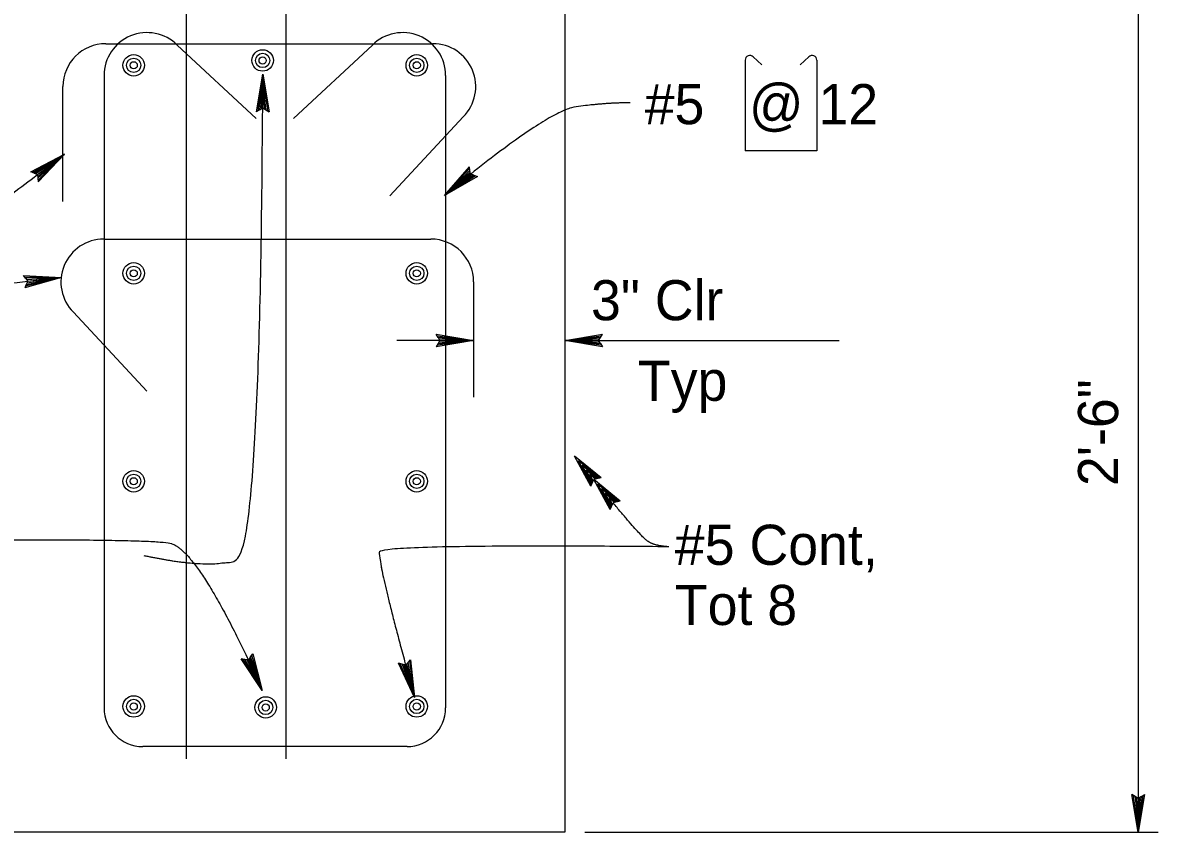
# Model space of a CAD drawing. Extents: x 0 to 2.83, y 0 to 1.83.
# Drawn here: x 1.9879 to 2.319, y 0.3297 to 0.5658 of the extents above; entities that cross this region are included whole.
import ezdxf

# ---------------------------------------------------------------- set-up
doc = ezdxf.new("R2010")
doc.units = 0
for name, color, linetype in [('str_Concrete-A', 7, 'Continuous'), ('str_Dimensions-A', 7, 'Continuous'), ('str_Reinforcement-A', 7, 'Continuous'), ('str_Reinforcement-K', 7, 'Continuous'), ('str_Reinforcement-L', 7, 'Continuous'), ('str_Text-A', 7, 'Continuous')]:
    doc.layers.add(name, color=color, linetype=linetype)

msp = doc.modelspace()

# ---------------------------------------------------------------- linework, layer by layer
at = {"layer": 'str_Concrete-A'}
for p, q in [((2.146, 0.57967), (2.146, 0.32967)), ((2.146, 0.32967), (1.97932, 0.32967))]:
    msp.add_line(p, q, dxfattribs=at)
at = {"layer": 'str_Dimensions-A'}
for p, q in [((2.31313, 0.57967), (2.31313, 0.32967)), ((2.31222, 0.34009), (2.3113, 0.34066)), ((2.31313, 0.32967), (2.3113, 0.34066)), ((2.31313, 0.32967), (2.31176, 0.34037)), ((2.31222, 0.34009), (2.31313, 0.32967)), ((2.31313, 0.33953), (2.31222, 0.34009)), ((2.31267, 0.33981), (2.31313, 0.32967)), ((2.31497, 0.34066), (2.31313, 0.32967)), ((2.31451, 0.34037), (2.31313, 0.32967)), ((2.31313, 0.32967), (2.31405, 0.34009)), ((2.31405, 0.34009), (2.31313, 0.33953)), ((2.31313, 0.32967), (2.31359, 0.33981)), ((2.31313, 0.33953), (2.31313, 0.32967)), ((2.31405, 0.34009), (2.31497, 0.34066)), ((2.15185, 0.32967), (2.31898, 0.32967))]:
    msp.add_line(p, q, dxfattribs=at)
at = {"layer": 'str_Reinforcement-A'}
for p, q in [((2.06474, 0.35108), (2.06474, 0.86292)), ((2.03558, 0.84843), (2.03558, 0.35108))]:
    msp.add_line(p, q, dxfattribs=at)
for centre, radius in [((2.05788, 0.55477), 0.00313), ((2.05788, 0.55477), 0.00209), ((2.05788, 0.55477), 0.00105), ((2.05877, 0.36609), 0.00313), ((2.05877, 0.36609), 0.00209), ((2.05877, 0.36609), 0.00105)]:
    msp.add_circle(centre, radius, dxfattribs=at)
at = {"layer": 'str_Reinforcement-K'}
for centre, radius in [((2.0203, 0.55336), 0.00313), ((2.10281, 0.55336), 0.00313), ((2.0203, 0.55336), 0.00209), ((2.0203, 0.55336), 0.00105), ((2.10281, 0.55336), 0.00209), ((2.10281, 0.55336), 0.00105), ((2.0203, 0.49269), 0.00313), ((2.0203, 0.49269), 0.00209), ((2.0203, 0.49269), 0.00105), ((2.10281, 0.49269), 0.00313), ((2.10281, 0.49269), 0.00209), ((2.10281, 0.49269), 0.00105), ((2.0203, 0.43203), 0.00313), ((2.0203, 0.43203), 0.00209), ((2.10281, 0.43203), 0.00313), ((2.10281, 0.43203), 0.00209), ((2.0203, 0.43203), 0.00105), ((2.10281, 0.43203), 0.00105), ((2.0203, 0.36636), 0.00313), ((2.0203, 0.36636), 0.00209), ((2.10281, 0.36636), 0.00313), ((2.10281, 0.36636), 0.00209), ((2.0203, 0.36636), 0.00105), ((2.10281, 0.36636), 0.00105)]:
    msp.add_circle(centre, radius, dxfattribs=at)
at = {"layer": 'str_Reinforcement-L'}
for p, q in [((2.01218, 0.55967), (2.1075, 0.55967)), ((2.033, 0.55922), (2.05601, 0.53782)), ((2.08988, 0.55922), (2.06688, 0.53782)), ((2.01166, 0.55039), (2.01166, 0.36592)), ((2.11122, 0.55039), (2.11122, 0.36592)), ((1.99968, 0.51359), (1.99968, 0.54717)), ((2.11634, 0.53833), (2.09494, 0.51533)), ((2.01157, 0.50267), (2.10689, 0.50267)), ((2.11939, 0.49017), (2.11939, 0.45658)), ((2.02413, 0.45832), (2.00273, 0.48133)), ((2.09997, 0.35467), (2.02291, 0.35467))]:
    msp.add_line(p, q, dxfattribs=at)
for centre, radius, start, end in [((2.02416, 0.55039), 0.0125, 45, 180), ((2.09872, 0.55039), 0.0125, 360, 135), ((2.01218, 0.54717), 0.0125, 90, 180), ((2.1075, 0.54717), 0.0125, 315, 90), ((2.01157, 0.49017), 0.0125, 90, 225), ((2.10689, 0.49017), 0.0125, 0, 90), ((2.02291, 0.36592), 0.01125, 180, 270), ((2.09997, 0.36592), 0.01125, 270, 360)]:
    msp.add_arc(centre, radius, start, end, dxfattribs=at)
at = {"layer": 'str_Text-A'}
for p, q in [((2.19854, 0.55483), (2.19854, 0.52841)), ((2.19854, 0.55483), (2.19854, 0.52841)), ((2.20089, 0.5558), (2.20341, 0.55345)), ((2.20089, 0.5558), (2.20341, 0.55345)), ((2.21711, 0.5558), (2.21458, 0.55345)), ((2.21711, 0.5558), (2.21458, 0.55345)), ((2.21945, 0.55483), (2.21945, 0.52841)), ((2.21945, 0.55483), (2.21945, 0.52841)), ((2.0561, 0.53982), (2.05797, 0.55075)), ((2.05656, 0.5401), (2.05797, 0.55075)), ((2.05797, 0.55075), (2.05701, 0.54038)), ((2.05797, 0.55075), (2.05747, 0.54066)), ((2.05793, 0.54093), (2.05797, 0.55075)), ((2.05797, 0.55075), (2.05975, 0.5398)), ((2.05884, 0.54037), (2.05797, 0.55075)), ((2.05838, 0.54065), (2.05797, 0.55075)), ((2.05797, 0.55075), (2.0593, 0.54009)), ((2.05701, 0.54038), (2.0561, 0.53982)), ((2.05701, 0.54038), (2.05793, 0.54093)), ((2.05793, 0.54093), (2.05884, 0.54037)), ((2.05884, 0.54037), (2.05975, 0.5398)), ((1.99028, 0.52226), (2.00009, 0.52742)), ((1.99078, 0.52207), (2.00009, 0.52742)), ((2.00009, 0.52742), (1.99128, 0.52188)), ((2.00009, 0.52742), (1.99178, 0.52168)), ((1.99228, 0.52149), (2.00009, 0.52742)), ((1.99233, 0.52095), (2.00009, 0.52742)), ((1.99238, 0.52042), (2.00009, 0.52742)), ((2.00009, 0.52742), (1.99243, 0.51989)), ((2.00009, 0.52742), (1.99248, 0.51935)), ((2.21945, 0.52841), (2.19854, 0.52841)), ((2.21945, 0.52841), (2.19854, 0.52841)), ((2.11087, 0.51542), (2.11814, 0.52379)), ((2.11087, 0.51542), (2.11822, 0.52326)), ((2.11829, 0.52272), (2.11814, 0.52379)), ((1.99128, 0.52188), (1.99028, 0.52226)), ((1.99128, 0.52188), (1.99228, 0.52149)), ((1.99228, 0.52149), (1.99238, 0.52042)), ((1.99238, 0.52042), (1.99248, 0.51935)), ((2.11829, 0.52272), (2.11087, 0.51542)), ((2.11836, 0.52219), (2.11087, 0.51542)), ((2.11844, 0.52166), (2.11087, 0.51542)), ((2.11087, 0.51542), (2.11895, 0.52149)), ((2.11087, 0.51542), (2.11945, 0.52132)), ((2.11996, 0.52114), (2.11087, 0.51542)), ((2.12047, 0.52097), (2.11087, 0.51542)), ((2.11844, 0.52166), (2.11829, 0.52272)), ((2.11945, 0.52132), (2.11844, 0.52166)), ((2.11945, 0.52132), (2.12047, 0.52097)), ((1.98878, 0.49123), (1.98812, 0.49208)), ((1.98812, 0.49208), (1.9992, 0.49151)), ((1.98845, 0.49166), (1.9992, 0.49151)), ((1.9992, 0.49151), (1.98854, 0.48845)), ((1.9992, 0.49151), (1.98876, 0.48893)), ((1.9992, 0.49151), (1.98878, 0.49123)), ((1.98878, 0.49123), (1.98945, 0.49039)), ((1.98899, 0.48942), (1.9992, 0.49151)), ((1.98945, 0.49039), (1.98899, 0.48942)), ((1.9992, 0.49151), (1.98911, 0.49081)), ((1.98922, 0.48991), (1.9992, 0.49151)), ((1.98945, 0.49039), (1.9992, 0.49151)), ((1.98899, 0.48942), (1.98854, 0.48845)), ((2.10901, 0.47402), (2.10845, 0.47493)), ((2.10845, 0.47493), (2.11939, 0.4731)), ((2.10873, 0.47447), (2.11939, 0.4731)), ((2.11939, 0.4731), (2.10901, 0.47402)), ((2.10901, 0.47402), (2.10957, 0.4731)), ((2.11939, 0.4731), (2.10929, 0.47356)), ((2.146, 0.4731), (2.15693, 0.47493)), ((2.146, 0.4731), (2.15665, 0.47448)), ((2.15637, 0.47402), (2.146, 0.4731)), ((2.15609, 0.47356), (2.146, 0.4731)), ((2.15581, 0.4731), (2.15637, 0.47402)), ((2.15637, 0.47402), (2.15693, 0.47493)), ((2.11939, 0.4731), (2.09699, 0.4731)), ((2.11939, 0.4731), (2.10845, 0.47128)), ((2.10901, 0.47219), (2.10845, 0.47128)), ((2.11939, 0.4731), (2.10873, 0.47173)), ((2.10901, 0.47219), (2.11939, 0.4731)), ((2.10957, 0.4731), (2.10901, 0.47219)), ((2.10929, 0.47265), (2.11939, 0.4731)), ((2.10957, 0.4731), (2.11939, 0.4731)), ((2.146, 0.4731), (2.226, 0.4731)), ((2.15581, 0.4731), (2.146, 0.4731)), ((2.15693, 0.47128), (2.146, 0.4731)), ((2.146, 0.4731), (2.15637, 0.47219)), ((2.15665, 0.47174), (2.146, 0.4731)), ((2.146, 0.4731), (2.15609, 0.47265)), ((2.15637, 0.47219), (2.15581, 0.4731)), ((2.15637, 0.47219), (2.15693, 0.47128)), ((2.15653, 0.43302), (2.14883, 0.43937)), ((2.15359, 0.4306), (2.14883, 0.43937)), ((2.15611, 0.43293), (2.14994, 0.43802)), ((2.15376, 0.43099), (2.14994, 0.43802)), ((2.1557, 0.43284), (2.15105, 0.43667)), ((2.15393, 0.43138), (2.15105, 0.43667)), ((2.15528, 0.43275), (2.15216, 0.43532)), ((2.15409, 0.43177), (2.15216, 0.43532)), ((2.15487, 0.43266), (2.15328, 0.43397)), ((2.15426, 0.43216), (2.15328, 0.43397)), ((2.15359, 0.4306), (2.15444, 0.43256)), ((2.15653, 0.43302), (2.15444, 0.43256)), ((2.16214, 0.42622), (2.15444, 0.43256)), ((2.1592, 0.42379), (2.15444, 0.43256)), ((2.16172, 0.42613), (2.15555, 0.43122)), ((2.15937, 0.42418), (2.15555, 0.43122)), ((2.16131, 0.42603), (2.15666, 0.42987)), ((2.15954, 0.42457), (2.15666, 0.42987)), ((2.16089, 0.42594), (2.15777, 0.42852)), ((2.1597, 0.42496), (2.15777, 0.42852)), ((2.16048, 0.42585), (2.15888, 0.42717)), ((2.15987, 0.42535), (2.15888, 0.42717)), ((2.1592, 0.42379), (2.16004, 0.42576)), ((2.16214, 0.42622), (2.16004, 0.42576)), ((2.05438, 0.38084), (2.05378, 0.37996)), ((2.05438, 0.38084), (2.05499, 0.38173)), ((2.05779, 0.371), (2.05438, 0.38084)), ((2.05468, 0.38129), (2.05779, 0.371)), ((2.05499, 0.38173), (2.05779, 0.371)), ((2.05272, 0.38009), (2.05165, 0.38023)), ((2.05779, 0.371), (2.05165, 0.38023)), ((2.05779, 0.371), (2.05218, 0.38016)), ((2.05272, 0.38009), (2.05779, 0.371)), ((2.05378, 0.37996), (2.05272, 0.38009)), ((2.05325, 0.38003), (2.05779, 0.371)), ((2.05378, 0.37996), (2.05779, 0.371)), ((2.05779, 0.371), (2.05408, 0.3804)), ((2.09853, 0.37872), (2.0975, 0.37901)), ((2.10218, 0.36896), (2.0975, 0.37901)), ((2.10218, 0.36896), (2.09801, 0.37887)), ((2.09853, 0.37872), (2.10218, 0.36896)), ((2.09956, 0.37842), (2.09853, 0.37872)), ((2.09904, 0.37857), (2.10218, 0.36896)), ((2.10029, 0.3792), (2.09956, 0.37842)), ((2.09956, 0.37842), (2.10218, 0.36896)), ((2.10218, 0.36896), (2.09992, 0.37881)), ((2.10029, 0.3792), (2.10102, 0.37999)), ((2.10218, 0.36896), (2.10029, 0.3792)), ((2.10065, 0.3796), (2.10218, 0.36896)), ((2.10102, 0.37999), (2.10218, 0.36896))]:
    msp.add_line(p, q, dxfattribs=at)
for centre, start, end in [((2.19992, 0.55483), 45, 180), ((2.19992, 0.55483), 45, 180), ((2.21808, 0.55483), 360, 135), ((2.21808, 0.55483), 360, 135)]:
    msp.add_arc(centre, 0.00137, start, end, dxfattribs=at)
for points in [[(2.02329, 0.4104), (2.043, 0.40622), (2.05737, 0.4121), (2.05797, 0.55075)], [(2.16501, 0.54242), (2.15782, 0.54242), (2.14083, 0.54013), (2.11087, 0.51542)], [(1.88821, 0.49106), (1.94729, 0.49152), (1.95992, 0.49693), (2.00009, 0.52742)], [(1.88821, 0.49106), (1.93196, 0.48565), (1.94413, 0.4852), (1.9992, 0.49151)], [(2.17631, 0.41294), (2.17212, 0.41318), (2.16818, 0.4159), (2.16004, 0.42576)], [(1.95732, 0.41484), (2.02209, 0.41537), (2.03908, 0.41275), (2.05779, 0.371)], [(2.17631, 0.41294), (2.093, 0.41368), (2.09103, 0.40924), (2.10218, 0.36896)]]:
    msp.add_open_spline(points, degree=2, dxfattribs=at)

# ---------------------------------------------------------------- texts
at = {"layer": 'str_Dimensions-A'}
msp.add_text('#5   @ 12', height=0.0117, dxfattribs=at).set_placement((2.16924, 0.53618))
msp.add_text('2\'-6"', height=0.0117, rotation=90, dxfattribs=at).set_placement((2.30728, 0.43065))
at = {"layer": 'str_Text-A'}
for s, p in [('3" Clr', (2.15361, 0.479)), ('Typ', (2.16729, 0.4555)), ('#5 Cont, ', (2.17806, 0.40767)), ('Tot 8', (2.17806, 0.39012))]:
    msp.add_text(s, height=0.0117, dxfattribs=at).set_placement(p)

doc.saveas('drawing.dxf')
